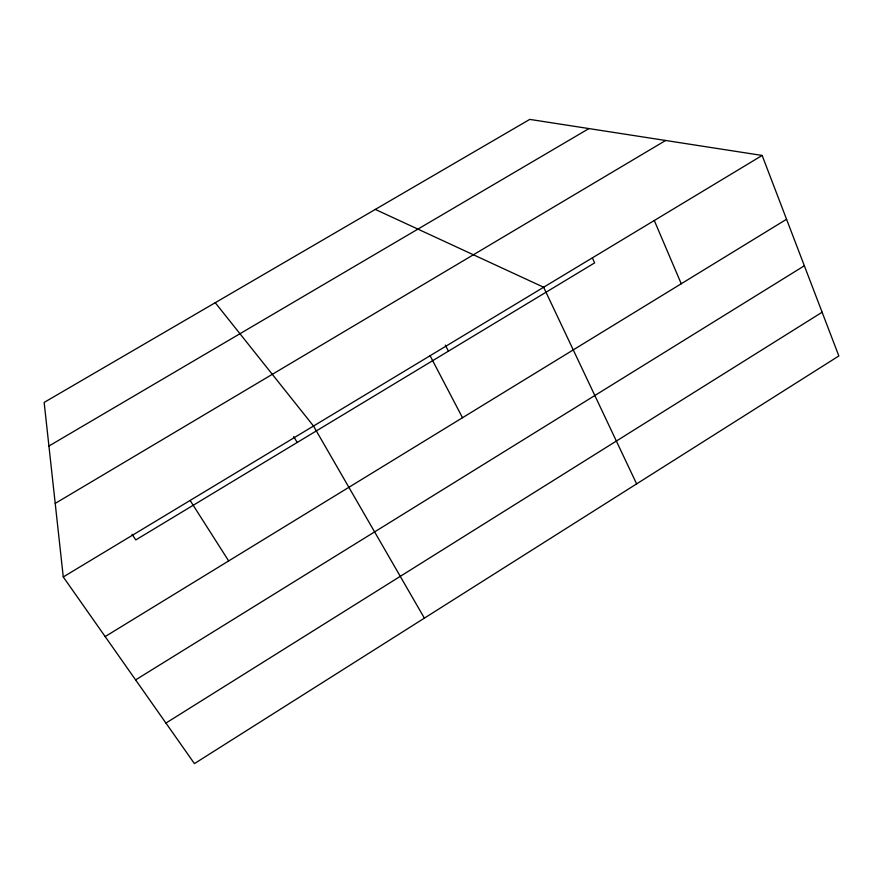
<?xml version="1.0" encoding="UTF-8"?>
<svg xmlns="http://www.w3.org/2000/svg" width="883" height="883" viewBox="0 0 883 883"><rect width="100%" height="100%" fill="white"/><g stroke="black" fill="none" stroke-linecap="round" stroke-linejoin="round"><path stroke-width="1.32" d="M165.938 723.067L822.117 312.229M135.607 679.899L804.347 265.772M105.165 636.566L786.565 219.26M63.267 576.952L762.15 155.452L838.85 355.959L194.426 763.607L63.267 576.952L44.15 402.416L529.767 119.393L762.15 155.452M55.21 503.398L665.639 140.474M48.929 446.025L588.928 128.576M375.297 209.414L543.63 287.24L636.621 483.884M215.242 302.703L313.509 426.036L424.381 618.144M132.053 534.303L135.805 539.932L594.623 262.88L592.416 257.991M190.121 500.451L228.664 560.926M293.708 436.544L297.196 442.482M430.076 355.728L462.504 417.725M445.319 345.121L448.432 351.158M654.281 220.507L681.246 283.763"/></g></svg>
